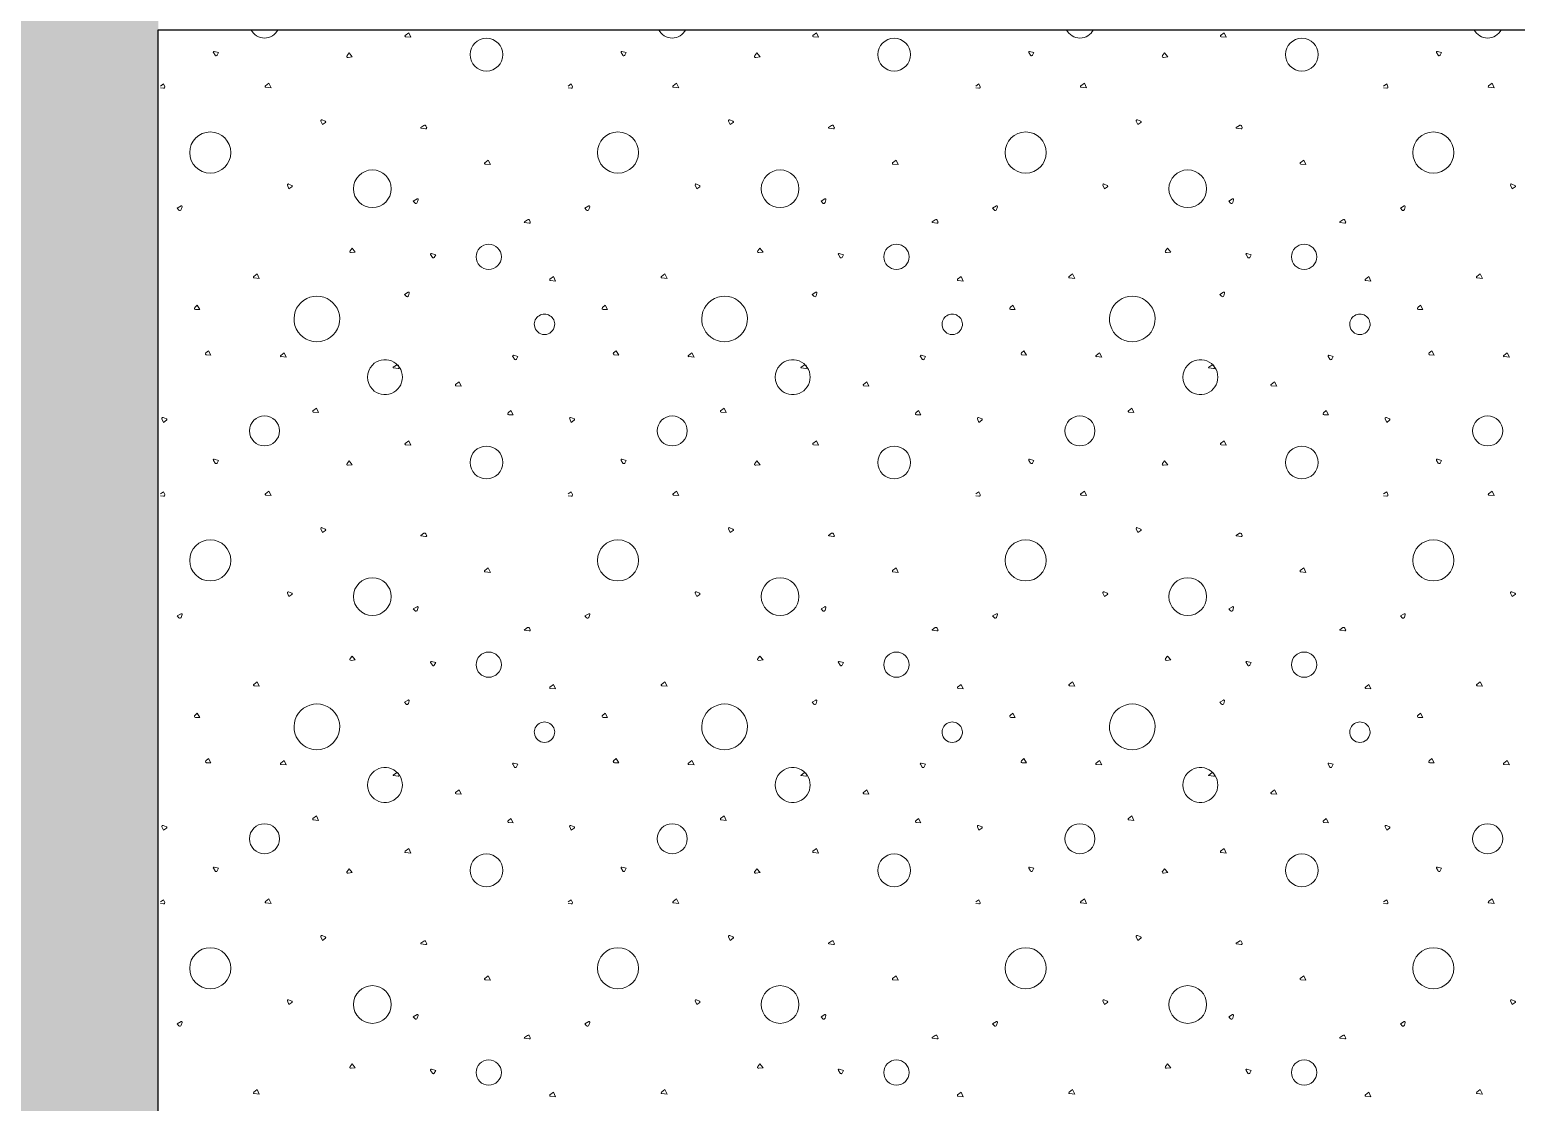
# Model space of a CAD drawing. Header units: millimetres. Extents: x 15 to 2176, y 3 to 641.
# Drawn here: x 694.3 to 752.6, y 46 to 88.1 of the extents above; entities that cross this region are included whole.
import ezdxf
from ezdxf.xclip import XClip

# ---------------------------------------------------------------- set-up
doc = ezdxf.new("R2010")
doc.units = ezdxf.units.MM
doc.header["$MEASUREMENT"] = 0
doc.header["$XCLIPFRAME"] = 0
for name, color, linetype in [('A--------P-', 7, 'Continuous'), ('A-01SC-----', 7, 'Continuous'), ('A-01SF-----', 7, 'Continuous')]:
    doc.layers.add(name, color=color, linetype=linetype)
doc.layers.add('A-L-10--EF-', color=4, linetype='Continuous', lineweight=0)

# ---------------------------------------------------------------- blocks, each defined once
blk = doc.blocks.new('*X5')
at = {"layer": 'A-L-10--EF-'}
for p, q in [((709.049, 87.847), (709.184, 87.953)), ((709.269, 87.778), (709.064, 87.796)), ((709.184, 87.953), (709.269, 87.778)), ((725.049, 87.847), (725.184, 87.953)), ((725.269, 87.778), (725.064, 87.796)), ((725.184, 87.953), (725.269, 87.778)), ((741.049, 87.847), (741.184, 87.953)), ((741.269, 87.778), (741.064, 87.796)), ((741.184, 87.953), (741.269, 87.778)), ((701.59, 87.072), (701.521, 87.182)), ((701.553, 87.225), (701.718, 87.181)), ((701.718, 87.181), (701.665, 87.076)), ((706.765, 87.058), (706.851, 87.162)), ((706.971, 87.009), (706.803, 86.988)), ((706.851, 87.162), (706.971, 87.009)), ((717.59, 87.072), (717.521, 87.182)), ((717.553, 87.225), (717.718, 87.181)), ((717.718, 87.181), (717.665, 87.076)), ((722.765, 87.058), (722.851, 87.162)), ((722.971, 87.009), (722.803, 86.988)), ((722.851, 87.162), (722.971, 87.009)), ((733.59, 87.072), (733.521, 87.182)), ((733.553, 87.225), (733.718, 87.181)), ((733.718, 87.181), (733.665, 87.076)), ((738.765, 87.058), (738.851, 87.162)), ((738.971, 87.009), (738.803, 86.988)), ((738.851, 87.162), (738.971, 87.009)), ((749.59, 87.072), (749.521, 87.182)), ((749.553, 87.225), (749.718, 87.181)), ((749.718, 87.181), (749.665, 87.076)), ((699.443, 85.862), (699.564, 85.947)), ((699.565, 85.779), (699.443, 85.795)), ((699.564, 85.947), (699.61, 85.839)), ((703.563, 85.869), (703.699, 85.974)), ((703.784, 85.8), (703.579, 85.818)), ((703.699, 85.974), (703.784, 85.8)), ((715.443, 85.862), (715.564, 85.947)), ((715.565, 85.779), (715.443, 85.795)), ((715.564, 85.947), (715.61, 85.839)), ((719.563, 85.869), (719.699, 85.974)), ((719.784, 85.8), (719.579, 85.818)), ((719.699, 85.974), (719.784, 85.8)), ((731.443, 85.862), (731.564, 85.947)), ((731.565, 85.779), (731.443, 85.795)), ((731.564, 85.947), (731.61, 85.839)), ((735.563, 85.869), (735.699, 85.974)), ((735.784, 85.8), (735.579, 85.818)), ((735.699, 85.974), (735.784, 85.8)), ((747.443, 85.862), (747.564, 85.947)), ((747.565, 85.779), (747.443, 85.795)), ((747.564, 85.947), (747.61, 85.839)), ((751.563, 85.869), (751.699, 85.974)), ((751.784, 85.8), (751.579, 85.818)), ((751.699, 85.974), (751.784, 85.8)), ((705.738, 84.492), (705.799, 84.351)), ((705.911, 84.484), (705.785, 84.539)), ((705.799, 84.351), (705.916, 84.435)), ((709.661, 84.236), (709.783, 84.322)), ((709.849, 84.189), (709.666, 84.214)), ((709.861, 84.299), (709.887, 84.239)), ((721.738, 84.492), (721.799, 84.351)), ((721.911, 84.484), (721.785, 84.539)), ((721.799, 84.351), (721.916, 84.435)), ((725.661, 84.236), (725.783, 84.322)), ((725.849, 84.189), (725.666, 84.214)), ((725.861, 84.299), (725.887, 84.239)), ((737.738, 84.492), (737.799, 84.351)), ((737.911, 84.484), (737.785, 84.539)), ((737.799, 84.351), (737.916, 84.435)), ((741.661, 84.236), (741.783, 84.322)), ((741.849, 84.189), (741.666, 84.214)), ((741.861, 84.299), (741.887, 84.239)), ((712.174, 82.857), (712.309, 82.962)), ((712.309, 82.962), (712.394, 82.788)), ((728.174, 82.857), (728.309, 82.962)), ((728.309, 82.962), (728.394, 82.788)), ((744.174, 82.857), (744.309, 82.962)), ((744.309, 82.962), (744.394, 82.788)), ((712.394, 82.788), (712.189, 82.805)), ((728.394, 82.788), (728.189, 82.805)), ((744.394, 82.788), (744.189, 82.805)), ((704.426, 81.974), (704.487, 81.834)), ((704.599, 81.967), (704.473, 82.022)), ((704.487, 81.834), (704.604, 81.917)), ((720.426, 81.974), (720.487, 81.834)), ((720.599, 81.967), (720.473, 82.022)), ((720.487, 81.834), (720.604, 81.917)), ((736.426, 81.974), (736.487, 81.834)), ((736.599, 81.967), (736.473, 82.022)), ((736.487, 81.834), (736.604, 81.917)), ((752.426, 81.974), (752.487, 81.834)), ((752.599, 81.967), (752.473, 82.022)), ((752.487, 81.834), (752.604, 81.917)), ((700.249, 81.163), (700.101, 81.077)), ((700.258, 81.022), (700.291, 81.129)), ((709.514, 81.438), (709.365, 81.352)), ((709.365, 81.352), (709.433, 81.277)), ((709.522, 81.297), (709.556, 81.404)), ((716.249, 81.163), (716.101, 81.077)), ((716.258, 81.022), (716.291, 81.129)), ((725.514, 81.438), (725.365, 81.352)), ((725.365, 81.352), (725.433, 81.277)), ((725.522, 81.297), (725.556, 81.404)), ((732.249, 81.163), (732.101, 81.077)), ((732.258, 81.022), (732.291, 81.129)), ((741.514, 81.438), (741.365, 81.352)), ((741.365, 81.352), (741.433, 81.277)), ((741.522, 81.297), (741.556, 81.404)), ((748.249, 81.163), (748.101, 81.077)), ((748.258, 81.022), (748.291, 81.129)), ((700.101, 81.077), (700.168, 81.002)), ((713.727, 80.536), (713.849, 80.621)), ((713.916, 80.489), (713.732, 80.514)), ((713.928, 80.599), (713.954, 80.539)), ((716.101, 81.077), (716.168, 81.002)), ((729.727, 80.536), (729.849, 80.621)), ((729.916, 80.489), (729.732, 80.514)), ((729.928, 80.599), (729.954, 80.539)), ((732.101, 81.077), (732.168, 81.002)), ((745.727, 80.536), (745.849, 80.621)), ((745.916, 80.489), (745.732, 80.514)), ((745.928, 80.599), (745.954, 80.539)), ((748.101, 81.077), (748.168, 81.002)), ((706.882, 79.402), (706.969, 79.506)), ((707.089, 79.353), (706.921, 79.332)), ((706.969, 79.506), (707.089, 79.353)), ((722.882, 79.402), (722.969, 79.506)), ((723.089, 79.353), (722.921, 79.332)), ((722.969, 79.506), (723.089, 79.353)), ((738.882, 79.402), (738.969, 79.506)), ((739.089, 79.353), (738.921, 79.332)), ((738.969, 79.506), (739.089, 79.353)), ((710.115, 79.141), (710.046, 79.251)), ((710.077, 79.294), (710.243, 79.25)), ((710.243, 79.25), (710.19, 79.145)), ((726.115, 79.141), (726.046, 79.251)), ((726.077, 79.294), (726.243, 79.25)), ((726.243, 79.25), (726.19, 79.145)), ((742.115, 79.141), (742.046, 79.251)), ((742.077, 79.294), (742.243, 79.25)), ((742.243, 79.25), (742.19, 79.145)), ((703.102, 78.39), (703.237, 78.495)), ((703.322, 78.321), (703.117, 78.338)), ((703.237, 78.495), (703.322, 78.321)), ((714.727, 78.286), (714.863, 78.391)), ((714.948, 78.216), (714.743, 78.234)), ((714.863, 78.391), (714.948, 78.216)), ((719.102, 78.39), (719.237, 78.495)), ((719.322, 78.321), (719.117, 78.338)), ((719.237, 78.495), (719.322, 78.321)), ((730.727, 78.286), (730.863, 78.391)), ((730.948, 78.216), (730.743, 78.234)), ((730.863, 78.391), (730.948, 78.216)), ((735.102, 78.39), (735.237, 78.495)), ((735.322, 78.321), (735.117, 78.338)), ((735.237, 78.495), (735.322, 78.321)), ((746.727, 78.286), (746.863, 78.391)), ((746.948, 78.216), (746.743, 78.234)), ((746.863, 78.391), (746.948, 78.216)), ((751.102, 78.39), (751.237, 78.495)), ((751.322, 78.321), (751.117, 78.338)), ((751.237, 78.495), (751.322, 78.321)), ((709.163, 77.779), (709.015, 77.693)), ((709.015, 77.693), (709.082, 77.618)), ((709.172, 77.638), (709.205, 77.746)), ((725.163, 77.779), (725.015, 77.693)), ((725.015, 77.693), (725.082, 77.618)), ((725.172, 77.638), (725.205, 77.746)), ((741.163, 77.779), (741.015, 77.693)), ((741.015, 77.693), (741.082, 77.618)), ((741.172, 77.638), (741.205, 77.746)), ((700.788, 77.175), (700.889, 77.264)), ((700.984, 77.095), (700.815, 77.099)), ((700.889, 77.264), (700.984, 77.095)), ((716.788, 77.175), (716.889, 77.264)), ((716.984, 77.095), (716.815, 77.099)), ((716.889, 77.264), (716.984, 77.095)), ((732.788, 77.175), (732.889, 77.264)), ((732.984, 77.095), (732.815, 77.099)), ((732.889, 77.264), (732.984, 77.095)), ((748.788, 77.175), (748.889, 77.264)), ((748.984, 77.095), (748.815, 77.099)), ((748.889, 77.264), (748.984, 77.095)), ((701.228, 75.394), (701.33, 75.483)), ((701.425, 75.314), (701.256, 75.319)), ((701.33, 75.483), (701.425, 75.314)), ((704.161, 75.3), (704.297, 75.405)), ((704.297, 75.405), (704.382, 75.231)), ((713.336, 75.149), (713.266, 75.258)), ((713.298, 75.302), (713.464, 75.258)), ((713.464, 75.258), (713.411, 75.153)), ((717.228, 75.394), (717.33, 75.483)), ((717.425, 75.314), (717.256, 75.319)), ((717.33, 75.483), (717.425, 75.314)), ((720.161, 75.3), (720.297, 75.405)), ((720.297, 75.405), (720.382, 75.231)), ((729.336, 75.149), (729.266, 75.258)), ((729.298, 75.302), (729.464, 75.258)), ((729.464, 75.258), (729.411, 75.153)), ((733.228, 75.394), (733.33, 75.483)), ((733.425, 75.314), (733.256, 75.319)), ((733.33, 75.483), (733.425, 75.314)), ((736.161, 75.3), (736.297, 75.405)), ((736.297, 75.405), (736.382, 75.231)), ((745.336, 75.149), (745.266, 75.258)), ((745.298, 75.302), (745.464, 75.258)), ((745.464, 75.258), (745.411, 75.153)), ((749.228, 75.394), (749.33, 75.483)), ((749.425, 75.314), (749.256, 75.319)), ((749.33, 75.483), (749.425, 75.314)), ((752.161, 75.3), (752.297, 75.405)), ((752.297, 75.405), (752.382, 75.231)), ((704.382, 75.231), (704.176, 75.249)), ((708.581, 74.834), (708.703, 74.92)), ((708.77, 74.787), (708.587, 74.812)), ((708.782, 74.897), (708.808, 74.837)), ((720.382, 75.231), (720.176, 75.249)), ((724.581, 74.834), (724.703, 74.92)), ((724.77, 74.787), (724.587, 74.812)), ((724.782, 74.897), (724.808, 74.837)), ((736.382, 75.231), (736.176, 75.249)), ((740.581, 74.834), (740.703, 74.92)), ((740.77, 74.787), (740.587, 74.812)), ((740.782, 74.897), (740.808, 74.837)), ((752.382, 75.231), (752.176, 75.249)), ((711.027, 74.155), (711.163, 74.261)), ((711.248, 74.086), (711.042, 74.104)), ((711.163, 74.261), (711.248, 74.086)), ((727.027, 74.155), (727.163, 74.261)), ((727.248, 74.086), (727.042, 74.104)), ((727.163, 74.261), (727.248, 74.086)), ((743.027, 74.155), (743.163, 74.261)), ((743.248, 74.086), (743.042, 74.104)), ((743.163, 74.261), (743.248, 74.086)), ((705.427, 73.127), (705.562, 73.232)), ((705.647, 73.058), (705.442, 73.075)), ((705.562, 73.232), (705.647, 73.058)), ((713.088, 73.045), (713.189, 73.134)), ((713.284, 72.965), (713.115, 72.969)), ((713.189, 73.134), (713.284, 72.965)), ((721.427, 73.127), (721.562, 73.232)), ((721.647, 73.058), (721.442, 73.075)), ((721.562, 73.232), (721.647, 73.058)), ((729.088, 73.045), (729.189, 73.134)), ((729.284, 72.965), (729.115, 72.969)), ((729.189, 73.134), (729.284, 72.965)), ((737.427, 73.127), (737.562, 73.232)), ((737.647, 73.058), (737.442, 73.075)), ((737.562, 73.232), (737.647, 73.058)), ((745.088, 73.045), (745.189, 73.134)), ((745.284, 72.965), (745.115, 72.969)), ((745.189, 73.134), (745.284, 72.965)), ((699.503, 72.811), (699.565, 72.671)), ((699.676, 72.804), (699.551, 72.859)), ((699.565, 72.671), (699.681, 72.754)), ((715.503, 72.811), (715.565, 72.671)), ((715.676, 72.804), (715.551, 72.859)), ((715.565, 72.671), (715.681, 72.754)), ((731.503, 72.811), (731.565, 72.671)), ((731.676, 72.804), (731.551, 72.859)), ((731.565, 72.671), (731.681, 72.754)), ((747.503, 72.811), (747.565, 72.671)), ((747.676, 72.804), (747.551, 72.859)), ((747.565, 72.671), (747.681, 72.754)), ((709.049, 71.847), (709.184, 71.953)), ((709.269, 71.778), (709.064, 71.796)), ((709.184, 71.953), (709.269, 71.778)), ((725.049, 71.847), (725.184, 71.953)), ((725.269, 71.778), (725.064, 71.796)), ((725.184, 71.953), (725.269, 71.778)), ((741.049, 71.847), (741.184, 71.953)), ((741.269, 71.778), (741.064, 71.796)), ((741.184, 71.953), (741.269, 71.778)), ((701.59, 71.072), (701.521, 71.182)), ((701.553, 71.225), (701.718, 71.181)), ((701.718, 71.181), (701.665, 71.076)), ((717.59, 71.072), (717.521, 71.182)), ((717.553, 71.225), (717.718, 71.181)), ((717.718, 71.181), (717.665, 71.076)), ((733.59, 71.072), (733.521, 71.182)), ((733.553, 71.225), (733.718, 71.181)), ((733.718, 71.181), (733.665, 71.076)), ((749.59, 71.072), (749.521, 71.182)), ((749.553, 71.225), (749.718, 71.181)), ((749.718, 71.181), (749.665, 71.076)), ((706.765, 71.058), (706.851, 71.162)), ((706.971, 71.009), (706.803, 70.988)), ((706.851, 71.162), (706.971, 71.009)), ((722.765, 71.058), (722.851, 71.162)), ((722.971, 71.009), (722.803, 70.988)), ((722.851, 71.162), (722.971, 71.009)), ((738.765, 71.058), (738.851, 71.162)), ((738.971, 71.009), (738.803, 70.988)), ((738.851, 71.162), (738.971, 71.009)), ((699.443, 69.862), (699.564, 69.947)), ((699.565, 69.779), (699.443, 69.795)), ((699.564, 69.947), (699.61, 69.839)), ((703.563, 69.869), (703.699, 69.974)), ((703.784, 69.8), (703.579, 69.818)), ((703.699, 69.974), (703.784, 69.8)), ((715.443, 69.862), (715.564, 69.947)), ((715.565, 69.779), (715.443, 69.795)), ((715.564, 69.947), (715.61, 69.839)), ((719.563, 69.869), (719.699, 69.974)), ((719.784, 69.8), (719.579, 69.818)), ((719.699, 69.974), (719.784, 69.8)), ((731.443, 69.862), (731.564, 69.947)), ((731.565, 69.779), (731.443, 69.795)), ((731.564, 69.947), (731.61, 69.839)), ((735.563, 69.869), (735.699, 69.974)), ((735.784, 69.8), (735.579, 69.818)), ((735.699, 69.974), (735.784, 69.8)), ((747.443, 69.862), (747.564, 69.947)), ((747.565, 69.779), (747.443, 69.795)), ((747.564, 69.947), (747.61, 69.839)), ((751.563, 69.869), (751.699, 69.974)), ((751.784, 69.8), (751.579, 69.818)), ((751.699, 69.974), (751.784, 69.8)), ((705.738, 68.492), (705.799, 68.351)), ((705.911, 68.484), (705.785, 68.539)), ((705.799, 68.351), (705.916, 68.435)), ((709.661, 68.236), (709.783, 68.322)), ((709.861, 68.299), (709.887, 68.239)), ((721.738, 68.492), (721.799, 68.351)), ((721.911, 68.484), (721.785, 68.539)), ((721.799, 68.351), (721.916, 68.435)), ((725.661, 68.236), (725.783, 68.322)), ((725.861, 68.299), (725.887, 68.239)), ((737.738, 68.492), (737.799, 68.351)), ((737.911, 68.484), (737.785, 68.539)), ((737.799, 68.351), (737.916, 68.435)), ((741.661, 68.236), (741.783, 68.322)), ((741.861, 68.299), (741.887, 68.239)), ((709.849, 68.189), (709.666, 68.214)), ((725.849, 68.189), (725.666, 68.214)), ((741.849, 68.189), (741.666, 68.214)), ((712.174, 66.857), (712.309, 66.962)), ((712.394, 66.788), (712.189, 66.805)), ((712.309, 66.962), (712.394, 66.788)), ((728.174, 66.857), (728.309, 66.962)), ((728.394, 66.788), (728.189, 66.805)), ((728.309, 66.962), (728.394, 66.788)), ((744.174, 66.857), (744.309, 66.962)), ((744.394, 66.788), (744.189, 66.805)), ((744.309, 66.962), (744.394, 66.788)), ((704.426, 65.974), (704.487, 65.834)), ((704.599, 65.967), (704.473, 66.022)), ((720.426, 65.974), (720.487, 65.834)), ((720.599, 65.967), (720.473, 66.022)), ((736.426, 65.974), (736.487, 65.834)), ((736.599, 65.967), (736.473, 66.022)), ((752.426, 65.974), (752.487, 65.834)), ((752.599, 65.967), (752.473, 66.022)), ((704.487, 65.834), (704.604, 65.917)), ((709.514, 65.438), (709.365, 65.352)), ((709.365, 65.352), (709.433, 65.277)), ((709.522, 65.297), (709.556, 65.404)), ((720.487, 65.834), (720.604, 65.917)), ((725.514, 65.438), (725.365, 65.352)), ((725.365, 65.352), (725.433, 65.277)), ((725.522, 65.297), (725.556, 65.404)), ((736.487, 65.834), (736.604, 65.917)), ((741.514, 65.438), (741.365, 65.352)), ((741.365, 65.352), (741.433, 65.277)), ((741.522, 65.297), (741.556, 65.404)), ((752.487, 65.834), (752.604, 65.917)), ((700.249, 65.163), (700.101, 65.077)), ((700.101, 65.077), (700.168, 65.002)), ((700.258, 65.022), (700.291, 65.129)), ((716.249, 65.163), (716.101, 65.077)), ((716.101, 65.077), (716.168, 65.002)), ((716.258, 65.022), (716.291, 65.129)), ((732.249, 65.163), (732.101, 65.077)), ((732.101, 65.077), (732.168, 65.002)), ((732.258, 65.022), (732.291, 65.129)), ((748.249, 65.163), (748.101, 65.077)), ((748.101, 65.077), (748.168, 65.002)), ((748.258, 65.022), (748.291, 65.129)), ((713.727, 64.536), (713.849, 64.621)), ((713.916, 64.489), (713.732, 64.514)), ((713.928, 64.599), (713.954, 64.539)), ((729.727, 64.536), (729.849, 64.621)), ((729.916, 64.489), (729.732, 64.514)), ((729.928, 64.599), (729.954, 64.539)), ((745.727, 64.536), (745.849, 64.621)), ((745.916, 64.489), (745.732, 64.514)), ((745.928, 64.599), (745.954, 64.539)), ((706.882, 63.402), (706.969, 63.506)), ((707.089, 63.353), (706.921, 63.332)), ((706.969, 63.506), (707.089, 63.353)), ((710.115, 63.141), (710.046, 63.251)), ((710.077, 63.294), (710.243, 63.25)), ((710.243, 63.25), (710.19, 63.145)), ((722.882, 63.402), (722.969, 63.506)), ((723.089, 63.353), (722.921, 63.332)), ((722.969, 63.506), (723.089, 63.353)), ((726.115, 63.141), (726.046, 63.251)), ((726.077, 63.294), (726.243, 63.25)), ((726.243, 63.25), (726.19, 63.145)), ((738.882, 63.402), (738.969, 63.506)), ((739.089, 63.353), (738.921, 63.332)), ((738.969, 63.506), (739.089, 63.353)), ((742.115, 63.141), (742.046, 63.251)), ((742.077, 63.294), (742.243, 63.25)), ((742.243, 63.25), (742.19, 63.145)), ((703.102, 62.39), (703.237, 62.495)), ((703.237, 62.495), (703.322, 62.321)), ((719.102, 62.39), (719.237, 62.495)), ((719.237, 62.495), (719.322, 62.321)), ((735.102, 62.39), (735.237, 62.495)), ((735.237, 62.495), (735.322, 62.321)), ((751.102, 62.39), (751.237, 62.495)), ((751.237, 62.495), (751.322, 62.321)), ((703.322, 62.321), (703.117, 62.338)), ((714.727, 62.286), (714.863, 62.391)), ((714.948, 62.216), (714.743, 62.234)), ((714.863, 62.391), (714.948, 62.216)), ((719.322, 62.321), (719.117, 62.338)), ((730.727, 62.286), (730.863, 62.391)), ((730.948, 62.216), (730.743, 62.234)), ((730.863, 62.391), (730.948, 62.216)), ((735.322, 62.321), (735.117, 62.338)), ((746.727, 62.286), (746.863, 62.391)), ((746.948, 62.216), (746.743, 62.234)), ((746.863, 62.391), (746.948, 62.216)), ((751.322, 62.321), (751.117, 62.338)), ((700.788, 61.175), (700.889, 61.264)), ((700.889, 61.264), (700.984, 61.095)), ((709.163, 61.779), (709.015, 61.693)), ((709.015, 61.693), (709.082, 61.618)), ((709.172, 61.638), (709.205, 61.746)), ((716.788, 61.175), (716.889, 61.264)), ((716.889, 61.264), (716.984, 61.095)), ((725.163, 61.779), (725.015, 61.693)), ((725.015, 61.693), (725.082, 61.618)), ((725.172, 61.638), (725.205, 61.746)), ((732.788, 61.175), (732.889, 61.264)), ((732.889, 61.264), (732.984, 61.095)), ((741.163, 61.779), (741.015, 61.693)), ((741.015, 61.693), (741.082, 61.618)), ((741.172, 61.638), (741.205, 61.746)), ((748.788, 61.175), (748.889, 61.264)), ((748.889, 61.264), (748.984, 61.095)), ((700.984, 61.095), (700.815, 61.099)), ((716.984, 61.095), (716.815, 61.099)), ((732.984, 61.095), (732.815, 61.099)), ((748.984, 61.095), (748.815, 61.099)), ((701.228, 59.394), (701.33, 59.483)), ((701.425, 59.314), (701.256, 59.319)), ((701.33, 59.483), (701.425, 59.314)), ((704.161, 59.3), (704.297, 59.405)), ((704.382, 59.231), (704.176, 59.249)), ((704.297, 59.405), (704.382, 59.231)), ((713.336, 59.149), (713.266, 59.258)), ((713.298, 59.302), (713.464, 59.258)), ((713.464, 59.258), (713.411, 59.153)), ((717.228, 59.394), (717.33, 59.483)), ((717.425, 59.314), (717.256, 59.319)), ((717.33, 59.483), (717.425, 59.314)), ((720.161, 59.3), (720.297, 59.405)), ((720.382, 59.231), (720.176, 59.249)), ((720.297, 59.405), (720.382, 59.231)), ((729.336, 59.149), (729.266, 59.258)), ((729.298, 59.302), (729.464, 59.258)), ((729.464, 59.258), (729.411, 59.153)), ((733.228, 59.394), (733.33, 59.483)), ((733.425, 59.314), (733.256, 59.319)), ((733.33, 59.483), (733.425, 59.314)), ((736.161, 59.3), (736.297, 59.405)), ((736.382, 59.231), (736.176, 59.249)), ((736.297, 59.405), (736.382, 59.231)), ((745.336, 59.149), (745.266, 59.258)), ((745.298, 59.302), (745.464, 59.258)), ((745.464, 59.258), (745.411, 59.153)), ((749.228, 59.394), (749.33, 59.483)), ((749.425, 59.314), (749.256, 59.319)), ((749.33, 59.483), (749.425, 59.314)), ((752.161, 59.3), (752.297, 59.405)), ((752.382, 59.231), (752.176, 59.249)), ((752.297, 59.405), (752.382, 59.231)), ((708.581, 58.834), (708.703, 58.92)), ((708.77, 58.787), (708.587, 58.812)), ((708.782, 58.897), (708.808, 58.837)), ((724.581, 58.834), (724.703, 58.92)), ((724.77, 58.787), (724.587, 58.812)), ((724.782, 58.897), (724.808, 58.837)), ((740.581, 58.834), (740.703, 58.92)), ((740.77, 58.787), (740.587, 58.812)), ((740.782, 58.897), (740.808, 58.837)), ((711.027, 58.155), (711.163, 58.261)), ((711.248, 58.086), (711.042, 58.104)), ((711.163, 58.261), (711.248, 58.086)), ((727.027, 58.155), (727.163, 58.261)), ((727.248, 58.086), (727.042, 58.104)), ((727.163, 58.261), (727.248, 58.086)), ((743.027, 58.155), (743.163, 58.261)), ((743.248, 58.086), (743.042, 58.104)), ((743.163, 58.261), (743.248, 58.086)), ((705.427, 57.127), (705.562, 57.232)), ((705.562, 57.232), (705.647, 57.058)), ((721.427, 57.127), (721.562, 57.232)), ((721.562, 57.232), (721.647, 57.058)), ((737.427, 57.127), (737.562, 57.232)), ((737.562, 57.232), (737.647, 57.058)), ((699.503, 56.811), (699.565, 56.671)), ((699.676, 56.804), (699.551, 56.859)), ((699.565, 56.671), (699.681, 56.754)), ((705.647, 57.058), (705.442, 57.075)), ((713.088, 57.045), (713.189, 57.134)), ((713.284, 56.965), (713.115, 56.969)), ((713.189, 57.134), (713.284, 56.965)), ((715.503, 56.811), (715.565, 56.671)), ((715.676, 56.804), (715.551, 56.859)), ((715.565, 56.671), (715.681, 56.754)), ((721.647, 57.058), (721.442, 57.075)), ((729.088, 57.045), (729.189, 57.134)), ((729.284, 56.965), (729.115, 56.969)), ((729.189, 57.134), (729.284, 56.965)), ((731.503, 56.811), (731.565, 56.671)), ((731.676, 56.804), (731.551, 56.859)), ((731.565, 56.671), (731.681, 56.754)), ((737.647, 57.058), (737.442, 57.075)), ((745.088, 57.045), (745.189, 57.134)), ((745.284, 56.965), (745.115, 56.969)), ((745.189, 57.134), (745.284, 56.965)), ((747.503, 56.811), (747.565, 56.671)), ((747.676, 56.804), (747.551, 56.859)), ((747.565, 56.671), (747.681, 56.754)), ((709.049, 55.847), (709.184, 55.953)), ((709.269, 55.778), (709.064, 55.796)), ((709.184, 55.953), (709.269, 55.778)), ((725.049, 55.847), (725.184, 55.953)), ((725.269, 55.778), (725.064, 55.796)), ((725.184, 55.953), (725.269, 55.778)), ((741.049, 55.847), (741.184, 55.953)), ((741.269, 55.778), (741.064, 55.796)), ((741.184, 55.953), (741.269, 55.778)), ((701.59, 55.072), (701.521, 55.182)), ((701.553, 55.225), (701.718, 55.181)), ((701.718, 55.181), (701.665, 55.076)), ((706.765, 55.058), (706.851, 55.162)), ((706.971, 55.009), (706.803, 54.988)), ((706.851, 55.162), (706.971, 55.009)), ((717.59, 55.072), (717.521, 55.182)), ((717.553, 55.225), (717.718, 55.181)), ((717.718, 55.181), (717.665, 55.076)), ((722.765, 55.058), (722.851, 55.162)), ((722.971, 55.009), (722.803, 54.988)), ((722.851, 55.162), (722.971, 55.009)), ((733.59, 55.072), (733.521, 55.182)), ((733.553, 55.225), (733.718, 55.181)), ((733.718, 55.181), (733.665, 55.076)), ((738.765, 55.058), (738.851, 55.162)), ((738.971, 55.009), (738.803, 54.988)), ((738.851, 55.162), (738.971, 55.009)), ((749.59, 55.072), (749.521, 55.182)), ((749.553, 55.225), (749.718, 55.181)), ((749.718, 55.181), (749.665, 55.076)), ((699.443, 53.862), (699.564, 53.947)), ((699.565, 53.779), (699.443, 53.795)), ((699.564, 53.947), (699.61, 53.839)), ((703.563, 53.869), (703.699, 53.974)), ((703.784, 53.8), (703.579, 53.818)), ((703.699, 53.974), (703.784, 53.8)), ((715.443, 53.862), (715.564, 53.947)), ((715.565, 53.779), (715.443, 53.795)), ((715.564, 53.947), (715.61, 53.839)), ((719.563, 53.869), (719.699, 53.974)), ((719.784, 53.8), (719.579, 53.818)), ((719.699, 53.974), (719.784, 53.8)), ((731.443, 53.862), (731.564, 53.947)), ((731.565, 53.779), (731.443, 53.795)), ((731.564, 53.947), (731.61, 53.839)), ((735.563, 53.869), (735.699, 53.974)), ((735.784, 53.8), (735.579, 53.818)), ((735.699, 53.974), (735.784, 53.8)), ((747.443, 53.862), (747.564, 53.947)), ((747.565, 53.779), (747.443, 53.795)), ((747.564, 53.947), (747.61, 53.839)), ((751.563, 53.869), (751.699, 53.974)), ((751.784, 53.8), (751.579, 53.818)), ((751.699, 53.974), (751.784, 53.8)), ((705.911, 52.484), (705.785, 52.539)), ((721.911, 52.484), (721.785, 52.539)), ((737.911, 52.484), (737.785, 52.539)), ((705.738, 52.492), (705.799, 52.351)), ((705.799, 52.351), (705.916, 52.435)), ((709.661, 52.236), (709.783, 52.322)), ((709.849, 52.189), (709.666, 52.214)), ((709.861, 52.299), (709.887, 52.239)), ((721.738, 52.492), (721.799, 52.351)), ((721.799, 52.351), (721.916, 52.435)), ((725.661, 52.236), (725.783, 52.322)), ((725.849, 52.189), (725.666, 52.214)), ((725.861, 52.299), (725.887, 52.239)), ((737.738, 52.492), (737.799, 52.351)), ((737.799, 52.351), (737.916, 52.435)), ((741.661, 52.236), (741.783, 52.322)), ((741.849, 52.189), (741.666, 52.214)), ((741.861, 52.299), (741.887, 52.239)), ((712.174, 50.857), (712.309, 50.962)), ((712.394, 50.788), (712.189, 50.805)), ((712.309, 50.962), (712.394, 50.788)), ((728.174, 50.857), (728.309, 50.962)), ((728.394, 50.788), (728.189, 50.805)), ((728.309, 50.962), (728.394, 50.788)), ((744.174, 50.857), (744.309, 50.962)), ((744.394, 50.788), (744.189, 50.805)), ((744.309, 50.962), (744.394, 50.788)), ((704.426, 49.974), (704.487, 49.834)), ((704.599, 49.967), (704.473, 50.022)), ((704.487, 49.834), (704.604, 49.917)), ((720.426, 49.974), (720.487, 49.834)), ((720.599, 49.967), (720.473, 50.022)), ((720.487, 49.834), (720.604, 49.917)), ((736.426, 49.974), (736.487, 49.834)), ((736.599, 49.967), (736.473, 50.022)), ((736.487, 49.834), (736.604, 49.917)), ((752.426, 49.974), (752.487, 49.834)), ((752.599, 49.967), (752.473, 50.022)), ((752.487, 49.834), (752.604, 49.917)), ((700.249, 49.163), (700.101, 49.077)), ((700.101, 49.077), (700.168, 49.002)), ((700.258, 49.022), (700.291, 49.129)), ((709.514, 49.438), (709.365, 49.352)), ((709.365, 49.352), (709.433, 49.277)), ((709.522, 49.297), (709.556, 49.404)), ((716.249, 49.163), (716.101, 49.077)), ((716.101, 49.077), (716.168, 49.002)), ((716.258, 49.022), (716.291, 49.129)), ((725.514, 49.438), (725.365, 49.352)), ((725.365, 49.352), (725.433, 49.277)), ((725.522, 49.297), (725.556, 49.404)), ((732.249, 49.163), (732.101, 49.077)), ((732.101, 49.077), (732.168, 49.002)), ((732.258, 49.022), (732.291, 49.129)), ((741.514, 49.438), (741.365, 49.352)), ((741.365, 49.352), (741.433, 49.277)), ((741.522, 49.297), (741.556, 49.404)), ((748.249, 49.163), (748.101, 49.077)), ((748.101, 49.077), (748.168, 49.002)), ((748.258, 49.022), (748.291, 49.129)), ((713.727, 48.536), (713.849, 48.621)), ((713.916, 48.489), (713.732, 48.514)), ((713.928, 48.599), (713.954, 48.539)), ((729.727, 48.536), (729.849, 48.621)), ((729.916, 48.489), (729.732, 48.514)), ((729.928, 48.599), (729.954, 48.539)), ((745.727, 48.536), (745.849, 48.621)), ((745.916, 48.489), (745.732, 48.514)), ((745.928, 48.599), (745.954, 48.539)), ((706.882, 47.402), (706.969, 47.506)), ((707.089, 47.353), (706.921, 47.332)), ((706.969, 47.506), (707.089, 47.353)), ((710.077, 47.294), (710.243, 47.25)), ((722.882, 47.402), (722.969, 47.506)), ((723.089, 47.353), (722.921, 47.332)), ((722.969, 47.506), (723.089, 47.353)), ((726.077, 47.294), (726.243, 47.25)), ((738.882, 47.402), (738.969, 47.506)), ((739.089, 47.353), (738.921, 47.332)), ((738.969, 47.506), (739.089, 47.353)), ((742.077, 47.294), (742.243, 47.25)), ((710.115, 47.141), (710.046, 47.251)), ((710.243, 47.25), (710.19, 47.145)), ((726.115, 47.141), (726.046, 47.251)), ((726.243, 47.25), (726.19, 47.145)), ((742.115, 47.141), (742.046, 47.251)), ((742.243, 47.25), (742.19, 47.145)), ((703.102, 46.39), (703.237, 46.495)), ((703.322, 46.321), (703.117, 46.338)), ((703.237, 46.495), (703.322, 46.321)), ((714.727, 46.286), (714.863, 46.391)), ((714.948, 46.216), (714.743, 46.234)), ((714.863, 46.391), (714.948, 46.216)), ((719.102, 46.39), (719.237, 46.495)), ((719.322, 46.321), (719.117, 46.338)), ((719.237, 46.495), (719.322, 46.321)), ((730.727, 46.286), (730.863, 46.391)), ((730.948, 46.216), (730.743, 46.234)), ((730.863, 46.391), (730.948, 46.216)), ((735.102, 46.39), (735.237, 46.495)), ((735.322, 46.321), (735.117, 46.338)), ((735.237, 46.495), (735.322, 46.321)), ((746.727, 46.286), (746.863, 46.391)), ((746.948, 46.216), (746.743, 46.234)), ((746.863, 46.391), (746.948, 46.216)), ((751.102, 46.39), (751.237, 46.495)), ((751.322, 46.321), (751.117, 46.338)), ((751.237, 46.495), (751.322, 46.321))]:
    blk.add_line(p, q, dxfattribs=at)
for centre, radius in [((712.236, 87.098), 0.643), ((728.236, 87.098), 0.643), ((744.236, 87.098), 0.643), ((701.397, 83.257), 0.807), ((717.397, 83.257), 0.807), ((733.397, 83.257), 0.807), ((749.397, 83.257), 0.807), ((712.325, 79.166), 0.496), ((728.325, 79.166), 0.496), ((744.325, 79.166), 0.496), ((703.526, 72.337), 0.59), ((719.526, 72.337), 0.59), ((735.526, 72.337), 0.59), ((751.526, 72.337), 0.59), ((712.236, 71.098), 0.643), ((728.236, 71.098), 0.643), ((744.236, 71.098), 0.643), ((701.397, 67.257), 0.807), ((717.397, 67.257), 0.807), ((733.397, 67.257), 0.807), ((749.397, 67.257), 0.807), ((712.325, 63.166), 0.496), ((728.325, 63.166), 0.496), ((744.325, 63.166), 0.496), ((703.526, 56.337), 0.59), ((719.526, 56.337), 0.59), ((735.526, 56.337), 0.59), ((751.526, 56.337), 0.59), ((712.236, 55.098), 0.643), ((728.236, 55.098), 0.643), ((744.236, 55.098), 0.643), ((701.397, 51.257), 0.807), ((717.397, 51.257), 0.807), ((733.397, 51.257), 0.807), ((749.397, 51.257), 0.807), ((712.325, 47.166), 0.496), ((728.325, 47.166), 0.496), ((744.325, 47.166), 0.496)]:
    blk.add_circle(centre, radius, dxfattribs=at)
for centre, radius, start, end in [((703.526, 88.337), 0.59, 206.45267, 333.54733), ((709.067, 87.825), 0.0288, 127.90217, 265.07679), ((719.526, 88.337), 0.59, 206.45267, 333.54733), ((725.067, 87.825), 0.0288, 127.90217, 265.07679), ((735.526, 88.337), 0.59, 206.45267, 333.54733), ((741.067, 87.825), 0.0288, 127.90217, 265.07679), ((751.526, 88.337), 0.59, 206.45267, 333.54733), ((701.545, 87.197), 0.0288, 75.20671, 212.38132), ((701.627, 87.095), 0.0432, 212.38132, 333.2854), ((706.798, 87.03), 0.0432, 140.11386, 277.28848), ((717.545, 87.197), 0.0288, 75.20671, 212.38132), ((717.627, 87.095), 0.0432, 212.38132, 333.2854), ((722.798, 87.03), 0.0432, 140.11386, 277.28848), ((733.545, 87.197), 0.0288, 75.20671, 212.38132), ((733.627, 87.095), 0.0432, 212.38132, 333.2854), ((738.798, 87.03), 0.0432, 140.11386, 277.28848), ((749.545, 87.197), 0.0288, 75.20671, 212.38132), ((749.627, 87.095), 0.0432, 212.38132, 333.2854), ((699.571, 85.822), 0.0432, 262.28848, 23.19256), ((703.581, 85.846), 0.0288, 127.90217, 265.07679), ((715.571, 85.822), 0.0432, 262.28848, 23.19256), ((719.581, 85.846), 0.0288, 127.90217, 265.07679), ((731.571, 85.822), 0.0432, 262.28848, 23.19256), ((735.581, 85.846), 0.0288, 127.90217, 265.07679), ((747.571, 85.822), 0.0432, 262.28848, 23.19256), ((751.581, 85.846), 0.0288, 127.90217, 265.07679), ((705.771, 84.506), 0.036, 66.44748, 203.62209), ((705.899, 84.458), 0.0288, 305.5434, 66.44748), ((709.667, 84.226), 0.012, 125.11386, 262.28848), ((709.813, 84.278), 0.0528, 23.19256, 125.11386), ((709.854, 84.225), 0.036, 262.28848, 23.19256), ((721.771, 84.506), 0.036, 66.44748, 203.62209), ((721.899, 84.458), 0.0288, 305.5434, 66.44748), ((725.667, 84.226), 0.012, 125.11386, 262.28848), ((725.813, 84.278), 0.0528, 23.19256, 125.11386), ((725.854, 84.225), 0.036, 262.28848, 23.19256), ((737.771, 84.506), 0.036, 66.44748, 203.62209), ((737.899, 84.458), 0.0288, 305.5434, 66.44748), ((741.667, 84.226), 0.012, 125.11386, 262.28848), ((741.813, 84.278), 0.0528, 23.19256, 125.11386), ((741.854, 84.225), 0.036, 262.28848, 23.19256), ((712.192, 82.834), 0.0288, 127.90217, 265.07679), ((728.192, 82.834), 0.0288, 127.90217, 265.07679), ((744.192, 82.834), 0.0288, 127.90217, 265.07679), ((707.758, 81.835), 0.74, 90, 270), ((707.758, 81.835), 0.74, 270, 90), ((723.758, 81.835), 0.74, 90, 270), ((723.758, 81.835), 0.74, 270, 90), ((739.758, 81.835), 0.74, 90, 270), ((739.758, 81.835), 0.74, 270, 90), ((704.459, 81.989), 0.036, 66.44748, 203.62209), ((704.587, 81.941), 0.0288, 305.5434, 66.44748), ((720.459, 81.989), 0.036, 66.44748, 203.62209), ((720.587, 81.941), 0.0288, 305.5434, 66.44748), ((736.459, 81.989), 0.036, 66.44748, 203.62209), ((736.587, 81.941), 0.0288, 305.5434, 66.44748), ((752.459, 81.989), 0.036, 66.44748, 203.62209), ((752.587, 81.941), 0.0288, 305.5434, 66.44748), ((700.263, 81.138), 0.0288, 342.82539, 120), ((709.472, 81.312), 0.0528, 221.92131, 342.82539), ((709.528, 81.413), 0.0288, 342.82539, 120), ((716.263, 81.138), 0.0288, 342.82539, 120), ((725.472, 81.312), 0.0528, 221.92131, 342.82539), ((725.528, 81.413), 0.0288, 342.82539, 120), ((732.263, 81.138), 0.0288, 342.82539, 120), ((741.472, 81.312), 0.0528, 221.92131, 342.82539), ((741.528, 81.413), 0.0288, 342.82539, 120), ((748.263, 81.138), 0.0288, 342.82539, 120), ((700.207, 81.037), 0.0528, 221.92131, 342.82539), ((713.734, 80.526), 0.012, 125.11386, 262.28848), ((713.879, 80.578), 0.0528, 23.19256, 125.11386), ((713.921, 80.525), 0.036, 262.28848, 23.19256), ((716.207, 81.037), 0.0528, 221.92131, 342.82539), ((729.734, 80.526), 0.012, 125.11386, 262.28848), ((729.879, 80.578), 0.0528, 23.19256, 125.11386), ((729.921, 80.525), 0.036, 262.28848, 23.19256), ((732.207, 81.037), 0.0528, 221.92131, 342.82539), ((745.734, 80.526), 0.012, 125.11386, 262.28848), ((745.879, 80.578), 0.0528, 23.19256, 125.11386), ((745.921, 80.525), 0.036, 262.28848, 23.19256), ((748.207, 81.037), 0.0528, 221.92131, 342.82539), ((706.916, 79.375), 0.0432, 140.11386, 277.28848), ((722.916, 79.375), 0.0432, 140.11386, 277.28848), ((738.916, 79.375), 0.0432, 140.11386, 277.28848), ((710.07, 79.266), 0.0288, 75.20671, 212.38132), ((710.152, 79.164), 0.0432, 212.38132, 333.2854), ((726.07, 79.266), 0.0288, 75.20671, 212.38132), ((726.152, 79.164), 0.0432, 212.38132, 333.2854), ((742.07, 79.266), 0.0288, 75.20671, 212.38132), ((742.152, 79.164), 0.0432, 212.38132, 333.2854), ((703.12, 78.367), 0.0288, 127.90217, 265.07679), ((714.745, 78.263), 0.0288, 127.90217, 265.07679), ((719.12, 78.367), 0.0288, 127.90217, 265.07679), ((730.745, 78.263), 0.0288, 127.90217, 265.07679), ((735.12, 78.367), 0.0288, 127.90217, 265.07679), ((746.745, 78.263), 0.0288, 127.90217, 265.07679), ((751.12, 78.367), 0.0288, 127.90217, 265.07679), ((705.581, 76.727), 0.897, 343.60886, 196.39114), ((709.121, 77.654), 0.0528, 221.92131, 342.82539), ((709.177, 77.754), 0.0288, 342.82539, 120), ((721.581, 76.727), 0.897, 343.60886, 196.39114), ((725.121, 77.654), 0.0528, 221.92131, 342.82539), ((725.177, 77.754), 0.0288, 342.82539, 120), ((737.581, 76.727), 0.897, 343.60886, 196.39114), ((741.121, 77.654), 0.0528, 221.92131, 342.82539), ((741.177, 77.754), 0.0288, 342.82539, 120), ((700.817, 77.143), 0.0432, 131.23861, 268.41323), ((716.817, 77.143), 0.0432, 131.23861, 268.41323), ((732.817, 77.143), 0.0432, 131.23861, 268.41323), ((748.817, 77.143), 0.0432, 131.23861, 268.41323), ((705.581, 76.727), 0.897, 196.39114, 343.60886), ((714.514, 76.518), 0.4, 353.70667, 186.29333), ((714.514, 76.518), 0.4, 186.29333, 353.70667), ((721.581, 76.727), 0.897, 196.39114, 343.60886), ((730.514, 76.518), 0.4, 353.70667, 186.29333), ((730.514, 76.518), 0.4, 186.29333, 353.70667), ((737.581, 76.727), 0.897, 196.39114, 343.60886), ((746.514, 76.518), 0.4, 353.70667, 186.29333), ((746.514, 76.518), 0.4, 186.29333, 353.70667), ((701.257, 75.362), 0.0432, 131.23861, 268.41323), ((704.179, 75.277), 0.0288, 127.90217, 265.07679), ((713.291, 75.274), 0.0288, 75.20671, 212.38132), ((717.257, 75.362), 0.0432, 131.23861, 268.41323), ((720.179, 75.277), 0.0288, 127.90217, 265.07679), ((729.291, 75.274), 0.0288, 75.20671, 212.38132), ((733.257, 75.362), 0.0432, 131.23861, 268.41323), ((736.179, 75.277), 0.0288, 127.90217, 265.07679), ((745.291, 75.274), 0.0288, 75.20671, 212.38132), ((749.257, 75.362), 0.0432, 131.23861, 268.41323), ((752.179, 75.277), 0.0288, 127.90217, 265.07679), ((708.252, 74.445), 0.686, 136.1287, 223.8713), ((708.252, 74.445), 0.686, 223.8713, 136.1287), ((708.588, 74.824), 0.012, 125.11386, 262.28848), ((708.734, 74.876), 0.0528, 23.19256, 125.11386), ((708.775, 74.823), 0.036, 262.28848, 23.19256), ((713.372, 75.172), 0.0432, 212.38132, 333.2854), ((724.252, 74.445), 0.686, 136.1287, 223.8713), ((724.252, 74.445), 0.686, 223.8713, 136.1287), ((724.588, 74.824), 0.012, 125.11386, 262.28848), ((724.734, 74.876), 0.0528, 23.19256, 125.11386), ((724.775, 74.823), 0.036, 262.28848, 23.19256), ((729.372, 75.172), 0.0432, 212.38132, 333.2854), ((740.252, 74.445), 0.686, 136.1287, 223.8713), ((740.252, 74.445), 0.686, 223.8713, 136.1287), ((740.588, 74.824), 0.012, 125.11386, 262.28848), ((740.734, 74.876), 0.0528, 23.19256, 125.11386), ((740.775, 74.823), 0.036, 262.28848, 23.19256), ((745.372, 75.172), 0.0432, 212.38132, 333.2854), ((711.045, 74.133), 0.0288, 127.90217, 265.07679), ((727.045, 74.133), 0.0288, 127.90217, 265.07679), ((743.045, 74.133), 0.0288, 127.90217, 265.07679), ((705.445, 73.104), 0.0288, 127.90217, 265.07679), ((713.116, 73.013), 0.0432, 131.23861, 268.41323), ((721.445, 73.104), 0.0288, 127.90217, 265.07679), ((729.116, 73.013), 0.0432, 131.23861, 268.41323), ((737.445, 73.104), 0.0288, 127.90217, 265.07679), ((745.116, 73.013), 0.0432, 131.23861, 268.41323), ((699.536, 72.826), 0.036, 66.44748, 203.62209), ((699.664, 72.778), 0.0288, 305.5434, 66.44748), ((715.536, 72.826), 0.036, 66.44748, 203.62209), ((715.664, 72.778), 0.0288, 305.5434, 66.44748), ((731.536, 72.826), 0.036, 66.44748, 203.62209), ((731.664, 72.778), 0.0288, 305.5434, 66.44748), ((747.536, 72.826), 0.036, 66.44748, 203.62209), ((747.664, 72.778), 0.0288, 305.5434, 66.44748), ((709.067, 71.825), 0.0288, 127.90217, 265.07679), ((725.067, 71.825), 0.0288, 127.90217, 265.07679), ((741.067, 71.825), 0.0288, 127.90217, 265.07679), ((701.545, 71.197), 0.0288, 75.20671, 212.38132), ((717.545, 71.197), 0.0288, 75.20671, 212.38132), ((733.545, 71.197), 0.0288, 75.20671, 212.38132), ((749.545, 71.197), 0.0288, 75.20671, 212.38132), ((701.627, 71.095), 0.0432, 212.38132, 333.2854), ((706.798, 71.03), 0.0432, 140.11386, 277.28848), ((717.627, 71.095), 0.0432, 212.38132, 333.2854), ((722.798, 71.03), 0.0432, 140.11386, 277.28848), ((733.627, 71.095), 0.0432, 212.38132, 333.2854), ((738.798, 71.03), 0.0432, 140.11386, 277.28848), ((749.627, 71.095), 0.0432, 212.38132, 333.2854), ((699.571, 69.822), 0.0432, 262.28848, 23.19256), ((703.581, 69.846), 0.0288, 127.90217, 265.07679), ((715.571, 69.822), 0.0432, 262.28848, 23.19256), ((719.581, 69.846), 0.0288, 127.90217, 265.07679), ((731.571, 69.822), 0.0432, 262.28848, 23.19256), ((735.581, 69.846), 0.0288, 127.90217, 265.07679), ((747.571, 69.822), 0.0432, 262.28848, 23.19256), ((751.581, 69.846), 0.0288, 127.90217, 265.07679), ((705.771, 68.506), 0.036, 66.44748, 203.62209), ((705.899, 68.458), 0.0288, 305.5434, 66.44748), ((709.813, 68.278), 0.0528, 23.19256, 125.11386), ((721.771, 68.506), 0.036, 66.44748, 203.62209), ((721.899, 68.458), 0.0288, 305.5434, 66.44748), ((725.813, 68.278), 0.0528, 23.19256, 125.11386), ((737.771, 68.506), 0.036, 66.44748, 203.62209), ((737.899, 68.458), 0.0288, 305.5434, 66.44748), ((741.813, 68.278), 0.0528, 23.19256, 125.11386), ((709.667, 68.226), 0.012, 125.11386, 262.28848), ((709.854, 68.225), 0.036, 262.28848, 23.19256), ((725.667, 68.226), 0.012, 125.11386, 262.28848), ((725.854, 68.225), 0.036, 262.28848, 23.19256), ((741.667, 68.226), 0.012, 125.11386, 262.28848), ((741.854, 68.225), 0.036, 262.28848, 23.19256), ((707.758, 65.835), 0.74, 90, 270), ((707.758, 65.835), 0.74, 270, 90), ((712.192, 66.834), 0.0288, 127.90217, 265.07679), ((723.758, 65.835), 0.74, 90, 270), ((723.758, 65.835), 0.74, 270, 90), ((728.192, 66.834), 0.0288, 127.90217, 265.07679), ((739.758, 65.835), 0.74, 90, 270), ((739.758, 65.835), 0.74, 270, 90), ((744.192, 66.834), 0.0288, 127.90217, 265.07679), ((704.459, 65.989), 0.036, 66.44748, 203.62209), ((704.587, 65.941), 0.0288, 305.5434, 66.44748), ((720.459, 65.989), 0.036, 66.44748, 203.62209), ((720.587, 65.941), 0.0288, 305.5434, 66.44748), ((736.459, 65.989), 0.036, 66.44748, 203.62209), ((736.587, 65.941), 0.0288, 305.5434, 66.44748), ((752.459, 65.989), 0.036, 66.44748, 203.62209), ((752.587, 65.941), 0.0288, 305.5434, 66.44748), ((709.528, 65.413), 0.0288, 342.82539, 120), ((725.528, 65.413), 0.0288, 342.82539, 120), ((741.528, 65.413), 0.0288, 342.82539, 120), ((700.207, 65.037), 0.0528, 221.92131, 342.82539), ((700.263, 65.138), 0.0288, 342.82539, 120), ((709.472, 65.312), 0.0528, 221.92131, 342.82539), ((716.207, 65.037), 0.0528, 221.92131, 342.82539), ((716.263, 65.138), 0.0288, 342.82539, 120), ((725.472, 65.312), 0.0528, 221.92131, 342.82539), ((732.207, 65.037), 0.0528, 221.92131, 342.82539), ((732.263, 65.138), 0.0288, 342.82539, 120), ((741.472, 65.312), 0.0528, 221.92131, 342.82539), ((748.207, 65.037), 0.0528, 221.92131, 342.82539), ((748.263, 65.138), 0.0288, 342.82539, 120), ((713.734, 64.526), 0.012, 125.11386, 262.28848), ((713.879, 64.578), 0.0528, 23.19256, 125.11386), ((713.921, 64.525), 0.036, 262.28848, 23.19256), ((729.734, 64.526), 0.012, 125.11386, 262.28848), ((729.879, 64.578), 0.0528, 23.19256, 125.11386), ((729.921, 64.525), 0.036, 262.28848, 23.19256), ((745.734, 64.526), 0.012, 125.11386, 262.28848), ((745.879, 64.578), 0.0528, 23.19256, 125.11386), ((745.921, 64.525), 0.036, 262.28848, 23.19256), ((706.916, 63.375), 0.0432, 140.11386, 277.28848), ((710.07, 63.266), 0.0288, 75.20671, 212.38132), ((710.152, 63.164), 0.0432, 212.38132, 333.2854), ((722.916, 63.375), 0.0432, 140.11386, 277.28848), ((726.07, 63.266), 0.0288, 75.20671, 212.38132), ((726.152, 63.164), 0.0432, 212.38132, 333.2854), ((738.916, 63.375), 0.0432, 140.11386, 277.28848), ((742.07, 63.266), 0.0288, 75.20671, 212.38132), ((742.152, 63.164), 0.0432, 212.38132, 333.2854), ((703.12, 62.367), 0.0288, 127.90217, 265.07679), ((714.745, 62.263), 0.0288, 127.90217, 265.07679), ((719.12, 62.367), 0.0288, 127.90217, 265.07679), ((730.745, 62.263), 0.0288, 127.90217, 265.07679), ((735.12, 62.367), 0.0288, 127.90217, 265.07679), ((746.745, 62.263), 0.0288, 127.90217, 265.07679), ((751.12, 62.367), 0.0288, 127.90217, 265.07679), ((705.581, 60.727), 0.897, 343.60886, 196.39114), ((709.121, 61.654), 0.0528, 221.92131, 342.82539), ((709.177, 61.754), 0.0288, 342.82539, 120), ((721.581, 60.727), 0.897, 343.60886, 196.39114), ((725.121, 61.654), 0.0528, 221.92131, 342.82539), ((725.177, 61.754), 0.0288, 342.82539, 120), ((737.581, 60.727), 0.897, 343.60886, 196.39114), ((741.121, 61.654), 0.0528, 221.92131, 342.82539), ((741.177, 61.754), 0.0288, 342.82539, 120), ((700.817, 61.143), 0.0432, 131.23861, 268.41323), ((714.514, 60.518), 0.4, 353.70667, 186.29333), ((716.817, 61.143), 0.0432, 131.23861, 268.41323), ((730.514, 60.518), 0.4, 353.70667, 186.29333), ((732.817, 61.143), 0.0432, 131.23861, 268.41323), ((746.514, 60.518), 0.4, 353.70667, 186.29333), ((748.817, 61.143), 0.0432, 131.23861, 268.41323), ((705.581, 60.727), 0.897, 196.39114, 343.60886), ((714.514, 60.518), 0.4, 186.29333, 353.70667), ((721.581, 60.727), 0.897, 196.39114, 343.60886), ((730.514, 60.518), 0.4, 186.29333, 353.70667), ((737.581, 60.727), 0.897, 196.39114, 343.60886), ((746.514, 60.518), 0.4, 186.29333, 353.70667), ((701.257, 59.362), 0.0432, 131.23861, 268.41323), ((704.179, 59.277), 0.0288, 127.90217, 265.07679), ((708.252, 58.445), 0.686, 136.1287, 223.8713), ((708.252, 58.445), 0.686, 223.8713, 136.1287), ((708.734, 58.876), 0.0528, 23.19256, 125.11386), ((713.291, 59.274), 0.0288, 75.20671, 212.38132), ((713.372, 59.172), 0.0432, 212.38132, 333.2854), ((717.257, 59.362), 0.0432, 131.23861, 268.41323), ((720.179, 59.277), 0.0288, 127.90217, 265.07679), ((724.252, 58.445), 0.686, 136.1287, 223.8713), ((724.252, 58.445), 0.686, 223.8713, 136.1287), ((724.734, 58.876), 0.0528, 23.19256, 125.11386), ((729.291, 59.274), 0.0288, 75.20671, 212.38132), ((729.372, 59.172), 0.0432, 212.38132, 333.2854), ((733.257, 59.362), 0.0432, 131.23861, 268.41323), ((736.179, 59.277), 0.0288, 127.90217, 265.07679), ((740.252, 58.445), 0.686, 136.1287, 223.8713), ((740.252, 58.445), 0.686, 223.8713, 136.1287), ((740.734, 58.876), 0.0528, 23.19256, 125.11386), ((745.291, 59.274), 0.0288, 75.20671, 212.38132), ((745.372, 59.172), 0.0432, 212.38132, 333.2854), ((749.257, 59.362), 0.0432, 131.23861, 268.41323), ((752.179, 59.277), 0.0288, 127.90217, 265.07679), ((708.588, 58.824), 0.012, 125.11386, 262.28848), ((708.775, 58.823), 0.036, 262.28848, 23.19256), ((724.588, 58.824), 0.012, 125.11386, 262.28848), ((724.775, 58.823), 0.036, 262.28848, 23.19256), ((740.588, 58.824), 0.012, 125.11386, 262.28848), ((740.775, 58.823), 0.036, 262.28848, 23.19256), ((711.045, 58.133), 0.0288, 127.90217, 265.07679), ((727.045, 58.133), 0.0288, 127.90217, 265.07679), ((743.045, 58.133), 0.0288, 127.90217, 265.07679), ((699.536, 56.826), 0.036, 66.44748, 203.62209), ((699.664, 56.778), 0.0288, 305.5434, 66.44748), ((705.445, 57.104), 0.0288, 127.90217, 265.07679), ((713.116, 57.013), 0.0432, 131.23861, 268.41323), ((715.536, 56.826), 0.036, 66.44748, 203.62209), ((715.664, 56.778), 0.0288, 305.5434, 66.44748), ((721.445, 57.104), 0.0288, 127.90217, 265.07679), ((729.116, 57.013), 0.0432, 131.23861, 268.41323), ((731.536, 56.826), 0.036, 66.44748, 203.62209), ((731.664, 56.778), 0.0288, 305.5434, 66.44748), ((737.445, 57.104), 0.0288, 127.90217, 265.07679), ((745.116, 57.013), 0.0432, 131.23861, 268.41323), ((747.536, 56.826), 0.036, 66.44748, 203.62209), ((747.664, 56.778), 0.0288, 305.5434, 66.44748), ((709.067, 55.825), 0.0288, 127.90217, 265.07679), ((725.067, 55.825), 0.0288, 127.90217, 265.07679), ((741.067, 55.825), 0.0288, 127.90217, 265.07679), ((701.545, 55.197), 0.0288, 75.20671, 212.38132), ((701.627, 55.095), 0.0432, 212.38132, 333.2854), ((706.798, 55.03), 0.0432, 140.11386, 277.28848), ((717.545, 55.197), 0.0288, 75.20671, 212.38132), ((717.627, 55.095), 0.0432, 212.38132, 333.2854), ((722.798, 55.03), 0.0432, 140.11386, 277.28848), ((733.545, 55.197), 0.0288, 75.20671, 212.38132), ((733.627, 55.095), 0.0432, 212.38132, 333.2854), ((738.798, 55.03), 0.0432, 140.11386, 277.28848), ((749.545, 55.197), 0.0288, 75.20671, 212.38132), ((749.627, 55.095), 0.0432, 212.38132, 333.2854), ((699.571, 53.822), 0.0432, 262.28848, 23.19256), ((703.581, 53.846), 0.0288, 127.90217, 265.07679), ((715.571, 53.822), 0.0432, 262.28848, 23.19256), ((719.581, 53.846), 0.0288, 127.90217, 265.07679), ((731.571, 53.822), 0.0432, 262.28848, 23.19256), ((735.581, 53.846), 0.0288, 127.90217, 265.07679), ((747.571, 53.822), 0.0432, 262.28848, 23.19256), ((751.581, 53.846), 0.0288, 127.90217, 265.07679), ((705.771, 52.506), 0.036, 66.44748, 203.62209), ((721.771, 52.506), 0.036, 66.44748, 203.62209), ((737.771, 52.506), 0.036, 66.44748, 203.62209), ((705.899, 52.458), 0.0288, 305.5434, 66.44748), ((709.667, 52.226), 0.012, 125.11386, 262.28848), ((709.813, 52.278), 0.0528, 23.19256, 125.11386), ((709.854, 52.225), 0.036, 262.28848, 23.19256), ((721.899, 52.458), 0.0288, 305.5434, 66.44748), ((725.667, 52.226), 0.012, 125.11386, 262.28848), ((725.813, 52.278), 0.0528, 23.19256, 125.11386), ((725.854, 52.225), 0.036, 262.28848, 23.19256), ((737.899, 52.458), 0.0288, 305.5434, 66.44748), ((741.667, 52.226), 0.012, 125.11386, 262.28848), ((741.813, 52.278), 0.0528, 23.19256, 125.11386), ((741.854, 52.225), 0.036, 262.28848, 23.19256), ((712.192, 50.834), 0.0288, 127.90217, 265.07679), ((728.192, 50.834), 0.0288, 127.90217, 265.07679), ((744.192, 50.834), 0.0288, 127.90217, 265.07679), ((707.758, 49.835), 0.74, 90, 270), ((707.758, 49.835), 0.74, 270, 90), ((723.758, 49.835), 0.74, 90, 270), ((723.758, 49.835), 0.74, 270, 90), ((739.758, 49.835), 0.74, 90, 270), ((739.758, 49.835), 0.74, 270, 90), ((704.459, 49.989), 0.036, 66.44748, 203.62209), ((704.587, 49.941), 0.0288, 305.5434, 66.44748), ((720.459, 49.989), 0.036, 66.44748, 203.62209), ((720.587, 49.941), 0.0288, 305.5434, 66.44748), ((736.459, 49.989), 0.036, 66.44748, 203.62209), ((736.587, 49.941), 0.0288, 305.5434, 66.44748), ((752.459, 49.989), 0.036, 66.44748, 203.62209), ((752.587, 49.941), 0.0288, 305.5434, 66.44748), ((700.207, 49.037), 0.0528, 221.92131, 342.82539), ((700.263, 49.138), 0.0288, 342.82539, 120), ((709.472, 49.312), 0.0528, 221.92131, 342.82539), ((709.528, 49.413), 0.0288, 342.82539, 120), ((716.207, 49.037), 0.0528, 221.92131, 342.82539), ((716.263, 49.138), 0.0288, 342.82539, 120), ((725.472, 49.312), 0.0528, 221.92131, 342.82539), ((725.528, 49.413), 0.0288, 342.82539, 120), ((732.207, 49.037), 0.0528, 221.92131, 342.82539), ((732.263, 49.138), 0.0288, 342.82539, 120), ((741.472, 49.312), 0.0528, 221.92131, 342.82539), ((741.528, 49.413), 0.0288, 342.82539, 120), ((748.207, 49.037), 0.0528, 221.92131, 342.82539), ((748.263, 49.138), 0.0288, 342.82539, 120), ((713.734, 48.526), 0.012, 125.11386, 262.28848), ((713.879, 48.578), 0.0528, 23.19256, 125.11386), ((713.921, 48.525), 0.036, 262.28848, 23.19256), ((729.734, 48.526), 0.012, 125.11386, 262.28848), ((729.879, 48.578), 0.0528, 23.19256, 125.11386), ((729.921, 48.525), 0.036, 262.28848, 23.19256), ((745.734, 48.526), 0.012, 125.11386, 262.28848), ((745.879, 48.578), 0.0528, 23.19256, 125.11386), ((745.921, 48.525), 0.036, 262.28848, 23.19256), ((706.916, 47.375), 0.0432, 140.11386, 277.28848), ((710.07, 47.266), 0.0288, 75.20671, 212.38132), ((722.916, 47.375), 0.0432, 140.11386, 277.28848), ((726.07, 47.266), 0.0288, 75.20671, 212.38132), ((738.916, 47.375), 0.0432, 140.11386, 277.28848), ((742.07, 47.266), 0.0288, 75.20671, 212.38132), ((710.152, 47.164), 0.0432, 212.38132, 333.2854), ((726.152, 47.164), 0.0432, 212.38132, 333.2854), ((742.152, 47.164), 0.0432, 212.38132, 333.2854), ((703.12, 46.367), 0.0288, 127.90217, 265.07679), ((714.745, 46.263), 0.0288, 127.90217, 265.07679), ((719.12, 46.367), 0.0288, 127.90217, 265.07679), ((730.745, 46.263), 0.0288, 127.90217, 265.07679), ((735.12, 46.367), 0.0288, 127.90217, 265.07679), ((746.745, 46.263), 0.0288, 127.90217, 265.07679), ((751.12, 46.367), 0.0288, 127.90217, 265.07679)]:
    blk.add_arc(centre, radius, start, end, dxfattribs=at)
blk = doc.blocks.new('Drawing_2_2', base_point=(803.38, 329.559))
at = {"layer": 'A-01SC-----', "linetype": 'Continuous'}
h = blk.add_hatch(dxfattribs=at)
h.set_pattern_fill('BETONG__STD__0002', color=256, style=0, pattern_type=2)
h.set_pattern_definition([(0, (963.7575, 92.474), (0, 5.19615), [0.5, -2.5]), (0, (965.2575, 95.072), (0, 5.19615), [0.5, -2.5]), (60, (963.7575, 92.474), (-4.5, 2.59808), [0.5, -2.5]), (60, (966.7575, 92.474), (-4.5, 2.59808), [0.5, -2.5]), (120, (964.2575, 92.474), (4.5, 2.59808), [0.5, -2.5]), (120, (967.2575, 92.474), (4.5, 2.59808), [0.5, -2.5]), (0, (963.7575, 92.9741), (0, 1), [0, -1, 0, -1.5]), (45, (964.2575, 92.9741), (-0.7071068, 0.7071068), [0, -0.75, 0, -1.25])])
h.paths.add_polyline_path([(693.758, 92.474), (693.758, 18.474), (699.358, 18.474), (699.358, 92.474)])
at = {"layer": 'A-01SC-----'}
blk.add_line((699.358, 18.474), (699.358, 88.074), dxfattribs=at)
at = {"layer": 'A-01SF-----'}
blk.add_line((699.358, 88.074), (851.899, 88.074), dxfattribs=at)
at = {"layer": 'A-L-10--EF-'}
for p, q in [((699.358, 88.074), (795.799, 88.074)), ((699.358, 18.474), (699.358, 88.074))]:
    blk.add_line(p, q, dxfattribs=at)
blk.add_blockref('*X5', (0, 0))

msp = doc.modelspace()

# ---------------------------------------------------------------- block references
at = {"layer": 'A--------P-'}
ref = msp.add_blockref('Drawing_2_2', (803.38, 329.559), dxfattribs=at)
XClip(ref).set_block_clipping_path([(543.1975168981, 18.4741086751), (1063.5621721229, 640.6436337123)])

doc.saveas('drawing.dxf')
